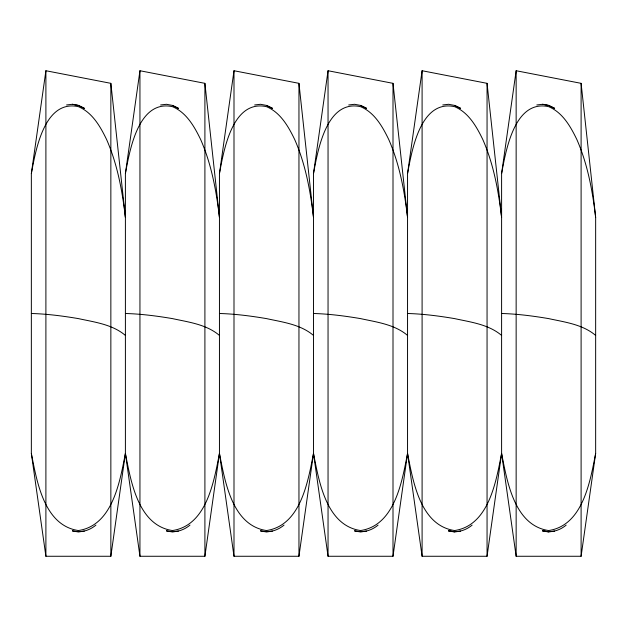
<?xml version="1.0" encoding="UTF-8"?>
<svg xmlns="http://www.w3.org/2000/svg" width="627" height="627" viewBox="0 0 627 627"><rect width="100%" height="100%" fill="white"/><g stroke="black" fill="none" stroke-linecap="round" stroke-linejoin="round"><path stroke-width="0.94" d="M31.35 173.585L45.896 70.733L110.854 83.336L125.4 217.436C122.289 190.874 117.406 164.172 106.614 139.547C100.32 126.536 92.373 112.476 78.375 106.653C44.345 99.317 35.653 150.339 31.35 173.585L31.35 453.415L45.896 556.267L110.854 556.267L125.4 453.415L125.4 173.585L139.946 70.733L204.904 83.336L219.45 217.436C216.339 190.874 211.456 164.172 200.664 139.547C194.37 126.536 186.423 112.476 172.425 106.653C138.395 99.317 129.703 150.339 125.4 173.585M219.45 173.585L233.996 70.733L298.954 83.336L313.5 217.436C310.389 190.874 305.506 164.172 294.714 139.547C288.42 126.536 280.473 112.476 266.475 106.653C232.445 99.317 223.753 150.339 219.45 173.585L219.45 453.415L204.904 556.267L139.946 556.267L125.4 453.415C119.922 481.309 112.758 525.418 78.375 530.552C43.992 525.418 36.828 481.309 31.35 453.415M313.5 173.585L328.046 70.733L393.004 83.336L407.55 217.436C404.439 190.874 399.556 164.172 388.764 139.547C382.47 126.536 374.523 112.476 360.525 106.653C326.495 99.317 317.803 150.339 313.5 173.585L313.5 453.415L328.046 556.267L393.004 556.267L407.55 453.415L407.55 173.585L422.096 70.733L487.054 83.336L501.6 217.436C498.489 190.874 493.606 164.172 482.814 139.547C476.52 126.536 468.573 112.476 454.575 106.653C420.545 99.317 411.853 150.339 407.55 173.585M125.4 453.415C130.878 481.309 138.042 525.418 172.425 530.552C206.808 525.418 213.972 481.309 219.45 453.415L233.996 556.267L298.954 556.267L313.5 453.415C318.978 481.309 326.142 525.418 360.525 530.552C394.908 525.418 402.072 481.309 407.55 453.415C413.028 481.309 420.192 525.418 454.575 530.552C488.958 525.418 496.122 481.309 501.6 453.415L501.6 173.585L516.146 70.733L581.104 83.336L595.65 217.436L595.65 453.415L581.104 556.267L516.146 556.267L501.6 453.415L487.054 556.267L422.096 556.267L407.55 453.415M313.5 453.415C308.022 481.309 300.858 525.418 266.475 530.552C232.092 525.418 224.928 481.309 219.45 453.415M595.65 453.415C590.172 481.309 583.008 525.418 548.625 530.552C514.242 525.418 507.078 481.309 501.6 453.415M501.6 173.585C505.903 150.339 514.595 99.317 548.625 106.653C562.623 112.476 570.57 126.536 576.864 139.547C587.656 164.172 592.539 190.874 595.65 217.436M95.923 525.112C89.457 530.513 80.695 533.193 72.426 530.92M189.973 525.112C183.507 530.513 174.745 533.193 166.476 530.92M284.023 525.112C277.557 530.513 268.795 533.193 260.526 530.92M378.073 525.112C371.607 530.513 362.845 533.193 354.576 530.92M472.123 525.112C465.657 530.513 456.895 533.193 448.626 530.92M566.173 525.112C559.707 530.513 550.945 533.193 542.676 530.92M84.324 531.108L78.375 531.806L72.426 530.826M178.374 531.108L172.425 531.806L166.476 530.826M272.424 531.108L266.475 531.806L260.526 530.826M366.474 531.108L360.525 531.806L354.576 530.826M454.575 531.806L448.626 530.826L454.575 531.806L460.524 531.108M548.625 531.806L542.676 530.826L548.625 531.806L554.574 531.108M66.548 104.968L72.426 104.286L78.375 105.399L84.324 108.259M160.598 104.968L166.476 104.286L172.425 105.407L178.374 108.259M254.648 104.968L260.526 104.286L266.475 105.407L272.424 108.259M348.698 104.968L354.576 104.286L360.525 105.407L366.474 108.259M442.748 104.968L448.626 104.286L454.575 105.407L460.524 108.259M536.798 104.968L542.676 104.286L548.625 105.399L554.574 108.259M501.6 313.5C517.377 313.923 533.075 315.984 548.625 318.602C564.755 322.129 582.663 324.355 595.65 335.429M407.55 313.5C423.327 313.923 439.025 315.984 454.575 318.602C470.705 322.129 488.613 324.355 501.6 335.429M313.5 313.5C329.277 313.923 344.975 315.984 360.525 318.602C376.655 322.129 394.563 324.355 407.55 335.429M219.45 313.5C235.227 313.923 250.925 315.984 266.475 318.602C282.605 322.129 300.513 324.355 313.5 335.429M125.4 313.5C141.177 313.923 156.875 315.984 172.425 318.602C188.555 322.129 206.463 324.355 219.45 335.429M31.35 313.5C47.127 313.923 62.825 315.984 78.375 318.602C94.505 322.129 112.413 324.355 125.4 335.429M542.676 104.286L548.625 105.407L554.574 108.338M72.426 104.286L78.375 105.407L84.324 108.338M454.575 105.407L460.524 108.338M360.525 105.407L366.474 108.338M266.475 105.407L272.424 108.338M172.425 105.407L178.374 108.338M581.104 83.336L581.104 556.267M516.146 70.733L516.146 556.267M487.054 83.336L487.054 556.267M422.096 70.733L422.096 556.267M393.004 83.336L393.004 556.267M328.046 70.733L328.046 556.267M298.954 83.336L298.954 556.267M233.996 70.733L233.996 556.267M204.904 83.336L204.904 556.267M139.946 70.733L139.946 556.267M110.854 83.336L110.854 556.267M45.896 70.733L45.896 556.267"/></g></svg>
